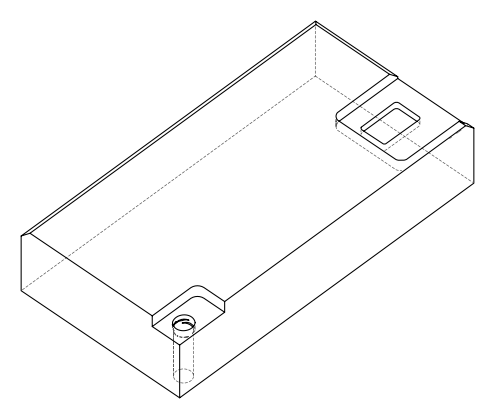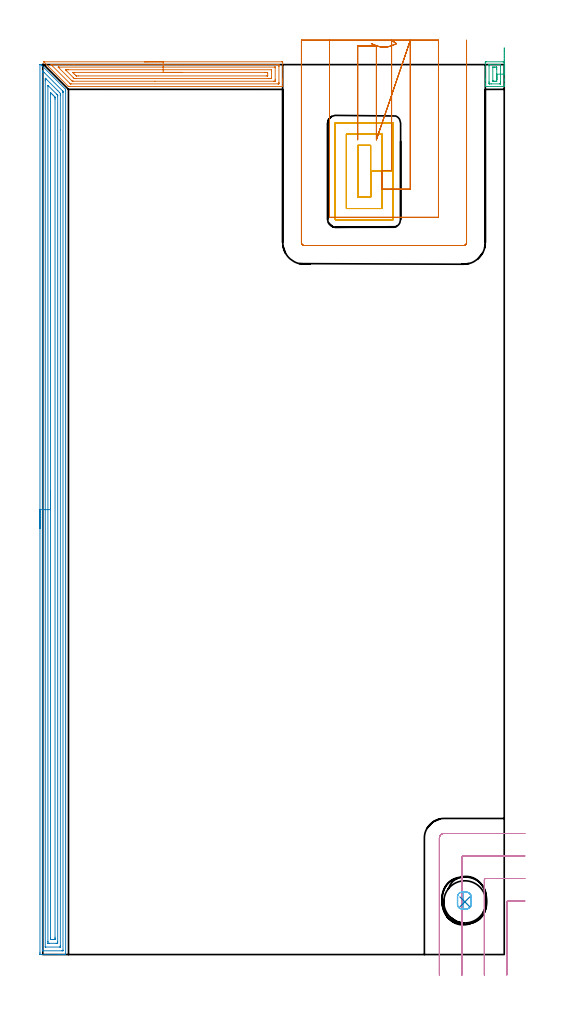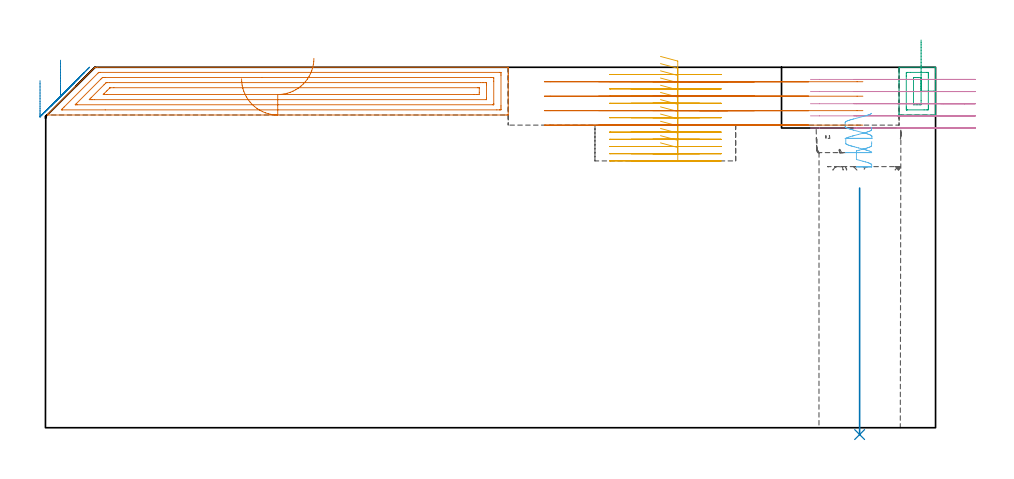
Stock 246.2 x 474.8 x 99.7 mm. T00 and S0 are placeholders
(PLAN: 8 operations, 5 tool changes, 48.7 min)
(1 AREA_MILL | FG_CHAMFER_SURFACE | UGT0205_001 | 5.11 min | 11745 mm3)
(2 AREA_MILL_1 | FG_CHAMFER_SURFACE_1 | UGT0205_001 | 19.04 min | 43742 mm3)
(3 AREA_MILL_2 | FG_CHAMFER_SURFACE_2 | UGT0205_001 | 0.64 min | 1482 mm3)
(4 MILL_CORNER_NOTCH_RECTANGULAR | CORNER_NOTCH_RECTANGULAR | UGT0201_010 | Follow Part, ap 4, ae 75% | 3.83 min | 51559 mm3)
(5 MILL_RECTANGULAR_POCKET | POCKET_RECTANGULAR_STRAIGHT | UGT0201_007 | Follow Part, ap 2, ae 75% | 10.51 min | 59780 mm3)
(6 MILL_RECTANGULAR_POCKET_1 | POCKET_RECTANGULAR_STRAIGHT_1 | UGT0201_010 | Follow Part, ap 4, ae 75% | 0.5 min | 4984 mm3)
(7 MILL_SLOT | SLOT_PARTIAL_RECTANGULAR | UGT0201_104 | Follow Part, ap 5, ae 75% | 8.82 min | 145171 mm3)
(8 INDEXABLE_INSERT_DRILL_THROUGH_HOLE_FROM_SOLID | STEP1HOLE | NXT0302_016 | 0.28 min | 28750 mm3)
(TOOL UGT0205_001 | Chamfer Mill 20 x 3 x 45 deg. | D20 FL50 Z2)
(TOOL UGT0201_010 | End Mill 16 mm | D16 FL22 Z2)
(TOOL UGT0201_007 | End Mill 8 mm | D8 FL19 Z4)
(TOOL UGT0201_104 | End Mill 20 mm | D20 FL22 Z2)
(TOOL NXT0302_016 | Index. Insert Drill 22.5mm [880-D2250L25-03] | D22.5 PA176 FL68 Z2)
(OP 1 AREA_MILL)
G17 G21 G94 G90
T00 M6
G54
G17 G0 G90 X54.25 Y476.3 S1061 M3
G43 Z109.7 H0
Z96.5
G94 G1 X54.288 Z95.628 F250.
X54.402 Z94.764
X54.591 Z93.912
X54.853 Z93.08
X55.187 Z92.274
X55.59 Z91.5
X56.059 Z90.764
X56.59 Z90.072
X57.179 Z89.429
X57.822 Z88.84
X58.514 Z88.309
X59.25 Z87.84
X60.024 Z87.437
X60.83 Z87.103
X61.662 Z86.841
X62.514 Z86.652
X63.379 Z86.538
X64.25 Z86.5
X127.431
X127.885 Y476.294 Z86.503
X127.99 Y476.291 Z86.505
X128. Y476.18 Z86.617
Y467.059 Z95.735
Y466.424 Z96.373
Y466.178 Z96.619
Y465.544 Z97.253
Y465.298 Z97.498
Y464.806 Z97.993
X127.999 Y463.342 Z99.456
X127.99 Y463.106 Z99.692
X127.876 Y463.1 Z99.7
X14.417
X13.737 Y463.101 Z99.691
X13.694 Y463.103 Z99.689
X13.528 Y463.272 Z99.526
X0.756 Y476.044 Z86.755
X0.625 Y476.178 Z86.62
X0.519 Y476.293 Z86.506
X0.625 Y476.3 Z86.5
X64.25
Y474.886 Z87.914
X124.859
X125.651 Y474.885 Z87.915
X125.751 Y474.884 Z87.916
X125.989 Y474.879 Z87.921
X125.993 Y474.803 Z87.997
X125.998 Y474.639 Z88.161
X126. Y474.102 Z88.698
Y473.757 Z89.043
Y465.298 Z97.502
X125.998 Y464.954 Z97.846
X125.991 Y464.608 Z98.192
X125.988 Y464.521 Z98.279
X125.947 Y464.519 Z98.281
X125.849 Y464.516 Z98.284
X125.651 Y464.515 Z98.285
X125.553 Y464.514 Z98.286
X15.209
X14.814 Y464.517 Z98.283
X14.765 Y464.519 Z98.281
X14.745 Y464.521 Z98.279
X14.709 Y464.552 Z98.248
X14.578 Y464.676 Z98.124
X14.417 Y464.833 Z97.967
X5.148 Y474.102 Z88.698
X4.629 Y474.624 Z88.176
X4.459 Y474.803 Z87.997
X4.39 Y474.879 Z87.921
X4.629 Y474.884 Z87.916
X4.728 Y474.885 Z87.915
X16.531 Y474.886 Z87.914
X64.25
Y473.471 Z89.329
X123.619
X123.871 Y473.47 Z89.33
X123.955 Y473.468 Z89.332
X123.982 Y473.465 Z89.335
X123.99 Y473.461 Z89.339
X123.993 Y473.434 Z89.366
X123.998 Y473.349 Z89.451
X124. Y473.222 Z89.578
Y473.094 Z89.706
Y466.931 Z95.869
X123.998 Y466.178 Z96.622
X123.996 Y466.055 Z96.745
X123.988 Y465.936 Z96.864
X123.871 Y465.934 Z96.866
X123.233 Y465.929 Z96.871
X59.848 Y465.928 Z96.872
X16.449 Y465.929 Z96.871
X16.197 Y465.93 Z96.87
X15.945 Y465.933 Z96.867
X15.781 Y465.935 Z96.865
X15.696 Y466.015 Z96.785
X15.525 Y466.178 Z96.622
X15.307 Y466.392 Z96.408
X8.478 Y473.222 Z89.578
X8.283 Y473.421 Z89.379
X8.252 Y473.455 Z89.345
X8.245 Y473.464 Z89.336
X8.271 Y473.466 Z89.334
X8.405 Y473.469 Z89.331
X8.573 Y473.471 Z89.329
X8.826
X64.25
Y472.057 Z90.743
X121.908
X121.95 Y472.056 Z90.744
X121.979 Y472.053 Z90.747
X121.99 Y472.051 Z90.749
X121.992 Y472.037 Z90.763
X121.997 Y471.876 Z90.924
X122. Y471.552 Z91.248
X121.999 Y467.939 Z94.861
X121.994 Y467.544 Z95.256
X121.99 Y467.354 Z95.446
X121.798 Y467.35 Z95.45
X121.202 Y467.344 Z95.456
X120.914 Y467.343 Z95.457
X120.312
X17.69
X17.087 Y467.345 Z95.455
X16.887 Y467.348 Z95.452
X16.818 Y467.35 Z95.45
X16.764 Y467.397 Z95.403
X16.651 Y467.505 Z95.295
X16.21 Y467.939 Z94.861
X12.638 Y471.511 Z91.289
X12.275 Y471.885 Z90.915
X12.115 Y472.051 Z90.749
X12.202 Y472.052 Z90.748
X12.638 Y472.056 Z90.744
X12.925 Y472.057 Z90.743
X13.528
X64.25
Y470.643 Z92.157
X118.532
X119.363 Y470.639 Z92.161
X119.422 Y470.636 Z92.164
X119.99 Y470.58 Z92.22
X119.998 Y470.01 Z92.79
X119.999 Y468.82 Z93.98
X119.998 Y468.784 Z94.016
X119.995 Y468.767 Z94.033
X119.993 Y468.764 Z94.036
X119.928 Y468.762 Z94.038
X119.675 Y468.758 Z94.042
X119.549 Y468.757 Z94.043
X18.93
X18.039 Y468.758 Z94.042
X17.977 Y468.76 Z94.04
X17.915 Y468.764 Z94.036
X17.833 Y468.777 Z94.023
X17.787 Y468.82 Z93.98
X17.087 Y469.512 Z93.288
X16.898 Y469.7 Z93.1
X16.197 Y470.403 Z92.397
X16.025 Y470.58 Z92.22
X15.977 Y470.633 Z92.167
X16.071 Y470.639 Z92.161
X16.135 Y470.642 Z92.158
X16.197 Y470.643 Z92.157
X17.024
X64.25
X65.122 Z92.195
X65.987 Z92.309
X66.838 Z92.498
X67.67 Z92.76
X68.476 Z93.094
X69.25 Z93.497
X69.986 Z93.965
X70.678 Z94.496
X71.321 Z95.086
X71.911 Z95.729
X72.442 Z96.421
X72.91 Z97.157
X73.313 Z97.931
X73.647 Z98.737
X73.909 Z99.569
X74.098 Z100.42
X74.212 Z101.285
X74.25 Z102.157
G0 Z109.7
M5
M2
(OP 2 AREA_MILL_1)
G17 G21 G94 G90
T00 M6
G54
G17 G0 G90 X-1.5 Y227.379 S1061 M3
G43 Z109.7 H0
Z96.
G94 G1 Y227.417 Z95.128 F250.
Y227.531 Z94.264
Y227.72 Z93.412
Y227.982 Z92.58
Y228.316 Z91.774
Y228.719 Z91.
Y229.188 Z90.264
Y229.719 Z89.572
Y230.308 Z88.929
Y230.951 Z88.34
Y231.643 Z87.808
Y232.379 Z87.34
Y233.153 Z86.937
Y233.959 Z86.603
Y234.791 Z86.341
Y235.643 Z86.152
Y236.508 Z86.038
Y237.379 Z86.
Y474.759
X-1.469 Y474.801 Z86.03
X-1.436 Y474.833 Z86.063
X-1.414 Y474.84 Z86.084
X-0.99 Y474.79 Z86.506
X-0.896 Y474.697 Z86.602
X-0.868 Y474.669 Z86.63
X12.089 Y461.712 Z99.587
X12.195 Y461.605 Z99.691
X12.2 Y460.818 Z99.7
Y0.175
X12.197 Y0.01 Z99.688
X12.141 Y0.007 Z99.633
X11.728 Y0. Z99.228
X11.401 Z98.901
X10.704 Z98.199
X9.463 Z96.96
X8.919 Z96.414
X8.299 Z95.794
X-0.896 Y0.001 Z86.601
X-1.136 Y0.002 Z86.362
X-1.492 Y0.007 Z86.006
X-1.494 Y0.023 Z86.004
X-1.499 Y0.621 Z86.001
X-1.5 Y1.226 Z86.
Y237.379
X-0.086 Z87.414
X-0.085 Y470.811 Z87.415
X-0.084 Y470.975 Z87.416
X-0.079 Y471.302 Z87.421
X-0.071 Y471.411 Z87.429
X-0.053 Y471.397 Z87.447
X-0.004 Y471.351 Z87.496
X0.703 Y470.648 Z88.203
X10.704 Y460.646 Z98.204
X10.748 Y460.6 Z98.248
X10.769 Y460.575 Z98.269
X10.776 Y460.563 Z98.276
X10.779 Y460.497 Z98.279
X10.784 Y460.17 Z98.284
X10.786 Y460.006 Z98.286
Y459.925
Y2.327
X10.784 Y2.245 Z98.284
X10.779 Y2.082 Z98.279
X10.774 Y2.009 Z98.274
X10.754 Y2.006 Z98.254
X10.704 Y2.003 Z98.204
X10.219 Y2. Z97.719
X0.404 Z87.904
X-0.004 Y2.003 Z87.496
X-0.061 Y2.006 Z87.439
X-0.073 Y2.009 Z87.427
X-0.079 Y2.055 Z87.421
X-0.083 Y2.163 Z87.417
X-0.085 Y2.327 Z87.415
X-0.086 Y2.408 Z87.414
Y237.379
X1.328 Z88.828
X1.329 Y466.18 Z88.829
Y466.632
X1.332 Y467.073 Z88.832
X1.336 Y467.519 Z88.836
X1.781 Y467.116 Z89.281
X1.826 Y467.073 Z89.326
X8.027 Y460.874 Z95.527
X8.919 Y459.979 Z96.419
X8.972 Y459.925 Z96.472
X9.364 Y459.479 Z96.864
X9.368 Y459.031 Z96.868
X9.371 Y458.579 Z96.871
X9.372 Y440.005 Z96.872
X9.371 Y4.637 Z96.871
X9.37 Y4.196 Z96.87
X9.368 Y4.083 Z96.868
X9.365 Y4.028 Z96.865
X9.361 Y4.01 Z96.861
X9.31 Y4.007 Z96.81
X9.113 Y4.001 Z96.613
X1.585 Z89.085
X1.455 Y4.004 Z88.955
X1.352 Y4.01 Z88.852
X1.334 Y4.013 Z88.834
X1.332 Y4.02 Z88.832
X1.33 Y4.045 Z88.83
X1.329 Y4.196 Z88.829
X1.328 Y237.379 Z88.828
X2.743 Z90.243
Y463.429
X2.744 Y463.499 Z90.244
X2.747 Y463.633 Z90.247
X2.749 Y463.684 Z90.249
X2.777 Y463.662 Z90.277
X2.82 Y463.625 Z90.32
X2.951 Y463.499 Z90.451
X7.42 Y459.031 Z94.92
X7.705 Y458.741 Z95.205
X7.894 Y458.545 Z95.394
X7.951 Y458.485 Z95.451
X7.953 Y458.464 Z95.453
X7.955 Y458.413 Z95.455
X7.957 Y458.207 Z95.457
Y458.137
Y6.876
X7.951 Y6.059 Z95.451
X7.948 Y6.01 Z95.448
X7.9 Y6.007 Z95.4
X7.791 Y6.003 Z95.291
X7.572 Y6.001 Z95.072
X7.135 Y6. Z94.635
X3.565 Z91.065
X3.12 Y6.001 Z90.62
X2.906 Y6.003 Z90.406
X2.8 Y6.007 Z90.3
X2.752 Y6.01 Z90.252
X2.75 Y6.046 Z90.25
X2.743 Y6.806 Z90.243
Y6.876
Y237.379
X4.157 Z91.657
Y459.031
X4.158 Y459.331 Z91.658
X4.161 Y459.633 Z91.661
X4.164 Y459.816 Z91.664
X4.283 Y459.707 Z91.783
X4.458 Y459.538 Z91.958
X4.97 Y459.031 Z92.47
X5.35 Y458.652 Z92.85
X5.864 Y458.137 Z93.364
X6.242 Y457.757 Z93.742
X6.497 Y457.496 Z93.997
X6.526 Y457.464 Z94.026
X6.536 Y457.422 Z94.036
X6.539 Y457.344 Z94.039
X6.541 Y457.244 Z94.041
X6.543 Y456.943 Z94.043
Y456.35
Y9.256
X6.542 Y8.664 Z94.042
X6.54 Y8.365 Z94.04
X6.536 Y8.063 Z94.036
X6.527 Y8.009 Z94.027
X6.49 Y8.006 Z93.99
X6.408 Y8.003 Z93.908
X6.242 Y8.001 Z93.742
X6.013 Y8. Z93.513
X5.12 Z92.62
X4.458 Y8.002 Z91.958
X4.224 Y8.004 Z91.724
X4.172 Y8.01 Z91.672
X4.164 Y8.025 Z91.664
X4.161 Y8.067 Z91.661
X4.158 Y8.664 Z91.658
X4.157 Y8.965 Z91.657
Y237.379
Y238.251 Z91.695
Y239.116 Z91.809
Y239.967 Z91.998
Y240.799 Z92.26
Y241.605 Z92.594
Y242.379 Z92.997
Y243.115 Z93.465
Y243.807 Z93.996
Y244.45 Z94.586
Y245.04 Z95.229
Y245.571 Z95.921
Y246.04 Z96.657
Y246.442 Z97.431
Y246.776 Z98.237
Y247.039 Z99.069
Y247.227 Z99.92
Y247.341 Z100.785
Y247.379 Z101.657
G0 Z109.7
M5
M2
(OP 3 AREA_MILL_2)
G17 G21 G94 G90
T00 M6
G54
G17 G0 G90 X246.2 Y483.842 S1061 M3
G43 Z109.7 H0
Z93.099
G94 G1 Y483.199 Z92.509 F250.
Y482.507 Z91.978
Y481.771 Z91.509
Y480.998 Z91.106
Y480.192 Z90.772
Y479.36 Z90.51
Y478.508 Z90.321
Y477.643 Z90.207
Y476.771 Z90.169
Y475.9 Z90.207
Y475.035 Z90.32
Y474.183 Z90.509
Y473.351 Z90.771
Y472.545 Z91.105
Y471.771 Z91.508
Y471.035 Z91.976
Y470.343 Z92.507
Y469.7 Z93.096
Y467.059 Z95.736
Y466.468 Z96.33
Y466.178 Z96.619
Y464.417 Z98.377
Y463.839 Z98.961
Y463.537 Z99.262
X246.199 Y463.386 Z99.413
X246.19 Y463.106 Z99.693
X246.053 Y463.1 Z99.7
X236.247
X236.11 Y463.106 Z99.693
X236.1 Y463.388 Z99.411
Y463.838 Z98.961
Y464.417 Z98.377
Y466.468 Z96.329
Y467.059 Z95.736
Y467.498 Z95.298
Y475.863 Z86.934
X236.103 Y476.161 Z86.636
X236.11 Y476.292 Z86.505
X236.242 Y476.299 Z86.499
X236.692 Y476.3 Z86.5
X245.608
X246.062 Y476.295 Z86.503
X246.19 Y476.291 Z86.506
X246.2 Y476.158 Z86.639
Y469.7 Z93.096
X245.606 Y469.701 Z93.099
X244.2 Y469.7 Z93.1
Y465.808 Z96.992
X244.199 Y465.298 Z97.502
X244.198 Y464.929 Z97.871
X244.19 Y464.557 Z98.243
X244.187 Y464.52 Z98.28
X244.171 Y464.519 Z98.281
X244.122 Y464.516 Z98.284
X244.023 Y464.515 Z98.285
X243.825 Y464.514 Z98.286
X239.269
X238.475 Y464.515 Z98.285
X238.376 Y464.516 Z98.284
X238.125 Y464.521 Z98.279
X238.11 Y464.602 Z98.198
X238.103 Y464.785 Z98.015
X238.101 Y465.298 Z97.502
X238.1 Y465.669 Z97.131
Y474.102 Z88.698
X238.102 Y474.471 Z88.329
X238.11 Y474.843 Z87.957
X238.113 Y474.88 Z87.92
X238.129 Y474.881 Z87.919
X238.178 Y474.884 Z87.916
X238.277 Y474.885 Z87.915
X238.475 Y474.886 Z87.914
X243.031
X243.825 Y474.885 Z87.915
X243.924 Y474.884 Z87.916
X244.175 Y474.879 Z87.921
X244.19 Y474.798 Z88.002
X244.197 Y474.615 Z88.185
X244.199 Y474.102 Z88.698
X244.2 Y473.731 Z89.069
Y469.7 Z93.1
X242.2
X242.199 Y466.023 Z96.777
X242.195 Y465.97 Z96.83
X242.19 Y465.935 Z96.865
X242.167 Y465.933 Z96.867
X242.042 Y465.931 Z96.869
X241.403 Y465.929 Z96.871
X241.15 Y465.928 Z96.872
X240.511 Y465.929 Z96.871
X240.258 Y465.93 Z96.87
X240.175 Y465.932 Z96.868
X240.116 Y465.935 Z96.865
X240.11 Y466.022 Z96.778
X240.103 Y466.178 Z96.622
X240.1 Y466.334 Z96.466
X240.101 Y473.377 Z89.423
X240.105 Y473.43 Z89.37
X240.11 Y473.465 Z89.335
X240.133 Y473.467 Z89.333
X240.258 Y473.469 Z89.331
X240.897 Y473.471 Z89.329
X241.15
X241.789
X242.042 Y473.47 Z89.33
X242.125 Y473.468 Z89.332
X242.184 Y473.465 Z89.335
X242.19 Y473.378 Z89.422
X242.197 Y473.222 Z89.578
X242.2 Y473.066 Z89.734
Y472.341 Z90.459
Y469.7 Z93.1
Y469.111 Z93.743
Y468.58 Z94.435
Y468.111 Z95.171
Y467.708 Z95.945
Y467.374 Z96.751
Y467.112 Z97.583
Y466.923 Z98.435
Y466.809 Z99.3
Y466.771 Z100.171
Y466.809 Z101.043
Y466.923 Z101.908
Y467.112 Z102.759
Y467.374 Z103.591
Y467.708 Z104.397
Y468.111 Z105.171
Y468.58 Z105.907
Y469.111 Z106.599
Y469.7 Z107.242
G0 Z109.7
M5
M2
(OP 4 MILL_CORNER_NOTCH_RECTANGULAR)
G17 G21 G94 G90
T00 M6
G54
G17 G0 G90 X257.2 Y28.6 S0 M3
G43 Z109.7 H0
Z96.34
G94 G1 X254.2 F250.
X248.395 F500.
G3 X247.6 Y27.805 R0.8
G1 Y-7.877
Y-10.877 F250.
G0 Z109.7
X257.2 Y40.6
Z96.34
G1 X254.2
X236.395 F500.
G3 X235.6 Y39.805 R0.8
G1 Y-8.
Y-11. F250.
G0 Z109.7
X257.2 Y52.6
Z96.34
G1 X254.2
X224.396 F500.
G3 X223.6 Y51.805 R0.8
G1 Y-8.
Y-11. F250.
G0 Z109.7
X257.2 Y64.6
Z96.34
G1 X254.2
X214.1 F500.
G3 X211.6 Y62.1 R2.5
G1 Y-8.
Y-11. F250.
G0 Z109.7
X257.2 Y28.6
Z92.98
G1 X254.2
X248.395 F500.
G3 X247.6 Y27.805 R0.8
G1 Y-7.877
Y-10.877 F250.
G0 Z109.7
X257.2 Y40.6
Z92.98
G1 X254.2
X236.395 F500.
G3 X235.6 Y39.805 R0.8
G1 Y-8.
Y-11. F250.
G0 Z109.7
X257.2 Y52.6
Z92.98
G1 X254.2
X224.396 F500.
G3 X223.6 Y51.805 R0.8
G1 Y-8.
Y-11. F250.
G0 Z109.7
X257.2 Y64.6
Z92.98
G1 X254.2
X214.1 F500.
G3 X211.6 Y62.1 R2.5
G1 Y-8.
Y-11. F250.
G0 Z109.7
X257.2 Y28.6
Z89.62
G1 X254.2
X248.395 F500.
G3 X247.6 Y27.805 R0.8
G1 Y-7.877
Y-10.877 F250.
G0 Z109.7
X257.2 Y40.6
Z89.62
G1 X254.2
X236.395 F500.
G3 X235.6 Y39.805 R0.8
G1 Y-8.
Y-11. F250.
G0 Z109.7
X257.2 Y52.6
Z89.62
G1 X254.2
X224.396 F500.
G3 X223.6 Y51.805 R0.8
G1 Y-8.
Y-11. F250.
G0 Z109.7
X257.2 Y64.6
Z89.62
G1 X254.2
X214.1 F500.
G3 X211.6 Y62.1 R2.5
G1 Y-8.
Y-11. F250.
G0 Z109.7
X257.2 Y28.6
Z86.26
G1 X254.2
X248.395 F500.
G3 X247.6 Y27.805 R0.8
G1 Y-7.877
Y-10.877 F250.
G0 Z109.7
X257.2 Y40.6
Z86.26
G1 X254.2
X236.395 F500.
G3 X235.6 Y39.805 R0.8
G1 Y-8.
Y-11. F250.
G0 Z109.7
X257.2 Y52.6
Z86.26
G1 X254.2
X224.396 F500.
G3 X223.6 Y51.804 R0.8
G1 Y-8.
Y-11. F250.
G0 Z109.7
X257.2 Y64.6
Z86.26
G1 X254.2
X214.1 F500.
G3 X211.6 Y62.1 R2.5
G1 Y-8.
Y-11. F250.
G0 Z109.7
X257.2 Y28.6
Z82.9
G1 X254.2
X248.395 F500.
G3 X247.6 Y27.805 R0.8
G1 Y-7.877
Y-10.877 F250.
G0 Z109.7
X257.2 Y40.6
Z82.9
G1 X254.2
X236.395 F500.
G3 X235.6 Y39.805 R0.8
G1 Y-8.
Y-11. F250.
G0 Z109.7
X257.2 Y52.6
Z82.9
G1 X254.2
X224.396 F500.
G3 X223.6 Y51.804 R0.8
G1 Y-8.
Y-11. F250.
G0 Z109.7
X257.2 Y64.6
Z82.9
G1 X254.2
X214.1 F500.
G3 X211.6 Y62.1 R2.5
G1 Y-8.
Y-11. F250.
G0 Z109.7
M5
M2
(OP 5 MILL_RECTANGULAR_POCKET)
G17 G21 G94 G90
T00 M6
G54
G17 G0 G90 X170.118 Y404. S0 M3
G43 Z109.7 H0
Z102.7
G94 G1 X174.9 Z101.419 F250.
Y417.85 Z97.708
Y431.7 F500.
X168.
Y404.
X174.9
Y417.85
X180.9
Y437.7
X162.
Y398.
X180.9
Y417.85
X186.9
Y443.5
G3 X186.7 Y443.7 R0.2
G1 X156.2
G3 X156. Y443.5 R0.2
G1 Y392.2
G3 X156.2 Y392. R0.2
G1 X186.7
G3 X186.9 Y392.2 R0.2
G1 Y417.85
Y418.85
G0 X170.118 Y404. Z100.708
G1 X174.9 Z99.426 F250.
Y417.85 Z95.715
Y431.7 F500.
X168.
Y404.
X174.9
Y417.85
X180.9
Y437.7
X162.
Y398.
X180.9
Y417.85
X186.9
Y443.5
G3 X186.7 Y443.7 R0.2
G1 X156.2
G3 X156. Y443.5 R0.2
G1 Y392.2
G3 X156.2 Y392. R0.2
G1 X186.7
G3 X186.9 Y392.2 R0.2
G1 Y417.85
Y418.85
G0 X170.118 Y404. Z98.715
G1 X174.9 Z97.434 F250.
Y417.85 Z93.723
Y431.7 F500.
X168.
Y404.
X174.9
Y417.85
X180.9
Y437.7
X162.
Y398.
X180.9
Y417.85
X186.9
Y443.5
G3 X186.7 Y443.7 R0.2
G1 X156.2
G3 X156. Y443.5 R0.2
G1 Y392.2
G3 X156.2 Y392. R0.2
G1 X186.7
G3 X186.9 Y392.2 R0.2
G1 Y417.85
Y418.85
G0 X170.118 Y404. Z96.723
G1 X174.9 Z95.442 F250.
Y417.85 Z91.731
Y431.7 F500.
X168.
Y404.
X174.9
Y417.85
X180.9
Y437.7
X162.
Y398.
X180.9
Y417.85
X186.9
Y443.5
G3 X186.7 Y443.7 R0.2
G1 X156.2
G3 X156. Y443.5 R0.2
G1 Y392.2
G3 X156.2 Y392. R0.2
G1 X186.7
G3 X186.9 Y392.2 R0.2
G1 Y417.85
Y418.85
G0 X170.118 Y404. Z94.731
G1 X174.9 Z93.449 F250.
Y417.85 Z89.738
Y431.7 F500.
X168.
Y404.
X174.9
Y417.85
X180.9
Y437.7
X162.
Y398.
X180.9
Y417.85
X186.9
Y443.5
G3 X186.7 Y443.7 R0.2
G1 X156.2
G3 X156. Y443.5 R0.2
G1 Y392.2
G3 X156.2 Y392. R0.2
G1 X186.7
G3 X186.9 Y392.2 R0.2
G1 Y417.85
Y418.85
G0 X170.118 Y404. Z92.738
G1 X174.9 Z91.457 F250.
Y417.85 Z87.746
Y431.7 F500.
X168.
Y404.
X174.9
Y417.85
X180.9
Y437.7
X162.
Y398.
X180.9
Y417.85
X186.9
Y443.5
G3 X186.7 Y443.7 R0.2
G1 X156.2
G3 X156. Y443.5 R0.2
G1 Y392.2
G3 X156.2 Y392. R0.2
G1 X186.7
G3 X186.9 Y392.2 R0.2
G1 Y417.85
Y418.85
G0 X170.118 Y404. Z90.746
G1 X174.9 Z89.465 F250.
Y417.85 Z85.754
Y431.7 F500.
X168.
Y404.
X174.9
Y417.85
X180.9
Y437.7
X162.
Y398.
X180.9
Y417.85
X186.9
Y443.5
G3 X186.7 Y443.7 R0.2
G1 X156.2
G3 X156. Y443.5 R0.2
G1 Y392.2
G3 X156.2 Y392. R0.2
G1 X186.7
G3 X186.9 Y392.2 R0.2
G1 Y417.85
Y418.85
G0 X170.118 Y404. Z88.754
G1 X174.9 Z87.473 F250.
Y417.85 Z83.761
Y431.7 F500.
X168.
Y404.
X174.9
Y417.85
X180.9
Y437.7
X162.
Y398.
X180.9
Y417.85
X186.9
Y443.5
G3 X186.7 Y443.7 R0.2
G1 X156.2
G3 X156. Y443.5 R0.2
G1 Y392.2
G3 X156.2 Y392. R0.2
G1 X186.7
G3 X186.9 Y392.2 R0.2
G1 Y417.85
Y418.85
G0 X170.118 Y404. Z86.761
G1 X174.9 Z85.48 F250.
Y417.85 Z81.769
Y431.7 F500.
X168.
Y404.
X174.9
Y417.85
X180.9
Y437.7
X162.
Y398.
X180.9
Y417.85
X186.9
Y443.5
G3 X186.7 Y443.7 R0.2
G1 X156.2
G3 X156. Y443.5 R0.2
G1 Y392.2
G3 X156.2 Y392. R0.2
G1 X186.7
G3 X186.9 Y392.2 R0.2
G1 Y417.85
Y418.85
G0 X170.118 Y404. Z84.769
G1 X174.9 Z83.488 F250.
Y417.85 Z79.777
Y431.7 F500.
X168.
Y404.
X174.9
Y417.85
X180.9
Y437.7
X162.
Y398.
X180.9
Y417.85
X186.9
Y443.5
G3 X186.7 Y443.7 R0.2
G1 X156.2
G3 X156. Y443.5 R0.2
G1 Y392.2
G3 X156.2 Y392. R0.2
G1 X186.7
G3 X186.9 Y392.2 R0.2
G1 Y417.85
Y418.85
G0 X170.118 Y404. Z82.777
G1 X174.9 Z81.496 F250.
Y417.85 Z77.785
Y431.7 F500.
X168.
Y404.
X174.9
Y417.85
X180.9
Y437.7
X162.
Y398.
X180.9
Y417.85
X186.9
Y443.5
G3 X186.7 Y443.7 R0.2
G1 X156.2
G3 X156. Y443.5 R0.2
G1 Y392.2
G3 X156.2 Y392. R0.2
G1 X186.7
G3 X186.9 Y392.2 R0.2
G1 Y417.85
Y418.85
G0 X170.118 Y404. Z80.785
G1 X174.9 Z79.503 F250.
Y417.85 Z75.792
Y431.7 F500.
X168.
Y404.
X174.9
Y417.85
X180.9
Y437.7
X162.
Y398.
X180.9
Y417.85
X186.9
Y443.5
G3 X186.7 Y443.7 R0.2
G1 X156.2
G3 X156. Y443.5 R0.2
G1 Y392.2
G3 X156.2 Y392. R0.2
G1 X186.7
G3 X186.9 Y392.2 R0.2
G1 Y417.85
Y418.85
G0 X170.118 Y404. Z78.792
G1 X174.9 Z77.511 F250.
Y417.85 Z73.8
Y431.7 F500.
X168.
Y404.
X174.9
Y417.85
X180.9
Y437.7
X162.
Y398.
X180.9
Y417.85
X186.9
Y443.5
G3 X186.7 Y443.7 R0.2
G1 X156.2
G3 X156. Y443.5 R0.2
G1 Y392.2
G3 X156.2 Y392. R0.2
G1 X186.7
G3 X186.9 Y392.2 R0.2
G1 Y417.85
Y418.85
G0 Z109.7
M5
M2
(OP 6 MILL_RECTANGULAR_POCKET_1)
G17 G21 G94 G90
T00 M6
G54
G17 G0 G90 X228.516 Y31.439 S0 M3
G43 Z109.7 H0
Z86.967
G94 G1 X228.422 Y31.739 Z86.883 F250.
X228.243 Y32.098 Z86.775
X228.008 Y32.424 Z86.667
X227.724 Y32.708 Z86.56
X227.398 Y32.943 Z86.452
X227.039 Y33.122 Z86.344
X226.656 Y33.243 Z86.237
X226.258 Y33.3 Z86.129
X223.542 Z85.401
X223.144 Y33.243 Z85.294
X222.761 Y33.122 Z85.186
X222.402 Y32.943 Z85.079
X222.076 Y32.708 Z84.971
X221.792 Y32.424 Z84.863
X221.557 Y32.098 Z84.756
X221.378 Y31.739 Z84.648
X221.257 Y31.356 Z84.541
X221.2 Y30.958 Z84.433
Y26.642 Z83.276
X221.257 Y26.244 Z83.169
X221.378 Y25.861 Z83.061
X221.557 Y25.502 Z82.954
X221.792 Y25.176 Z82.846
X222.076 Y24.892 Z82.738
X222.402 Y24.657 Z82.631
X222.761 Y24.478 Z82.523
X223.144 Y24.357 Z82.416
X223.542 Y24.3 Z82.308
X226.258 Z81.58
X226.656 Y24.357 Z81.472
X227.039 Y24.478 Z81.365
X227.398 Y24.657 Z81.257
X227.724 Y24.892 Z81.15
X228.008 Y25.176 Z81.042
X228.243 Y25.502 Z80.934
X228.422 Y25.861 Z80.827
X228.543 Y26.244 Z80.719
X228.6 Y26.642 Z80.612
Y28.8 Z80.033
Y30.8 F500.
G3 X226.1 Y33.3 R2.5
G1 X223.7
G3 X221.2 Y30.8 R2.5
G1 Y26.8
G3 X223.7 Y24.3 R2.5
G1 X226.1
G3 X228.6 Y26.8 R2.5
G1 Y28.8
Y29.8
G0 X228.529 Y28.711 Z83.033
G1 Y28.799 Z83.01 F250.
X228.48 Y31.353 Z82.325
X228.288 Y31.821 Z82.19
X228.192 Y32.003 Z82.135
X227.961 Y32.334 Z82.026
X227.69 Y32.616 Z81.922
X227.373 Y32.846 Z81.817
X227.017 Y33.033 Z81.709
X226.609 Y33.16 Z81.594
X226.385 Y33.195 Z81.534
X226.139 Y33.212 Z81.468
X224.9 Y33.227 Z81.136
X223.662 Y33.215 Z80.804
X223.419 Y33.195 Z80.738
X223.195 Y33.158 Z80.678
X222.602 Y32.98 Z80.512
X222.118 Y32.625 Z80.351
X221.848 Y32.348 Z80.247
X221.618 Y32.026 Z80.141
X221.436 Y31.649 Z80.029
X221.372 Y31.446 Z79.972
X221.362 Y26.427 Z78.627
X221.372 Y26.154 Z78.554
X221.508 Y25.728 Z78.434
X221.848 Y25.252 Z78.277
X222.118 Y24.975 Z78.174
X222.43 Y24.746 Z78.07
X222.787 Y24.564 Z77.962
X222.983 Y24.497 Z77.907
X223.193 Y24.442 Z77.849
X223.419 Y24.405 Z77.788
X223.662 Y24.385 Z77.722
X224.28 Y24.373 Z77.557
X224.899 Z77.391
X226.137 Y24.389 Z77.059
X226.613 Y24.441 Z76.931
X226.819 Y24.498 Z76.873
X227.018 Y24.567 Z76.817
X227.201 Y24.652 Z76.763
X227.371 Y24.752 Z76.71
X227.837 Y25.09 Z76.556
X228.192 Y25.597 Z76.39
X228.288 Y25.779 Z76.335
X228.37 Y25.981 Z76.276
X228.438 Y26.198 Z76.215
X228.529 Y26.619 Z76.1
Y28.799 F500.
X228.48 Y31.353
G3 X227.373 Y32.846 R2.668
G1 X227.017 Y33.033
X226.609 Y33.16
X226.385 Y33.195
X226.139 Y33.212
X224.9 Y33.227
X223.662 Y33.215
X223.419 Y33.195
X223.195 Y33.158
X222.602 Y32.98
X222.118 Y32.625
X221.848 Y32.348
X221.618 Y32.026
X221.436 Y31.649
X221.372 Y31.446
X221.362 Y26.427
X221.372 Y26.154
X221.508 Y25.728
X221.848 Y25.252
G3 X223.662 Y24.385 R2.411
G1 X224.28 Y24.373
X224.899
X226.137 Y24.389
G3 X227.371 Y24.752 R2.397
G1 X227.837 Y25.09
G3 X228.529 Y26.619 R2.832
G1 Y27.619
G0 Y26.943 Z79.1
G1 Y28.799 Z78.602 F250.
X228.48 Y31.353 Z77.918
X228.288 Y31.821 Z77.783
X228.193 Y32.004 Z77.727
X227.961 Y32.334 Z77.619
X227.691 Y32.617 Z77.514
X227.377 Y32.849 Z77.41
X227.019 Y33.032 Z77.302
X226.609 Y33.159 Z77.187
X226.384 Y33.196 Z77.126
X226.139 Y33.212 Z77.06
X225.055 Y33.224 Z76.77
X224.308 Z76.57
X224.312 Y33.118 Z76.541
Y24.378 Z74.199
X226.136 Y24.383 Z73.71
X226.822 Y24.467 Z73.525
X227.377 Y24.751 Z73.358
X227.691 Y24.983 Z73.254
X227.961 Y25.266 Z73.149
X228.193 Y25.596 Z73.041
X228.288 Y25.779 Z72.986
X228.371 Y25.98 Z72.927
X228.439 Y26.198 Z72.866
X228.529 Y26.619 Z72.751
Y28.799 Z72.167
X228.48 Y31.353 F500.
G3 X227.377 Y32.849 R2.689
G1 X227.019 Y33.032
X226.609 Y33.159
X226.384 Y33.196
X226.139 Y33.212
X225.055 Y33.224
X224.308
X224.312 Y33.118
Y24.378
X226.136 Y24.383
X226.822 Y24.467
X227.377 Y24.751
G3 X228.529 Y26.619 R2.519
G1 Y28.799
X228.509 Y29.799
G0 Z109.7
M5
M2
(OP 7 MILL_SLOT)
G17 G21 G94 G90
T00 M6
G54
G17 G0 G90 X175.366 Y485.977 S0 M3
G43 Z109.7 H0
Z95.7
G94 G1 X178.125 Y484.8 F250.
G3 X185.975 Y484.8 R10. F500.
G1 X188.734 Y485.977 F250.
X186.1 Y487.8
Y484.8
Y418.3 F500.
X180.9
Y408.3
X186.1
X196.1
Y484.8
Y487.8 F250.
X178. Y434.7 F500.
Y437.7 F250.
Y484.8 F500.
X168.
Y437.7
Y434.7 F250.
G0 Z109.7
X153. Y487.8
Z95.7
G1 Y484.8
Y393.3 F500.
X211.1
Y484.8
Y487.8 F250.
X138.
Y484.8
Y379.9 F500.
G3 X139.6 Y378.3 R1.6
G1 X224.5
G3 X226.1 Y379.9 R1.6
G1 Y484.8
Y487.8 F250.
G0 X175.366 Y485.977 Z91.7
G1 X178.125 Y484.8
G3 X185.975 Y484.8 R10. F500.
G1 X188.734 Y485.977 F250.
X186.1 Y487.8
Y484.8
Y418.3 F500.
X180.9
Y408.3
X186.1
X196.1
Y484.8
Y487.8 F250.
X178. Y434.7 F500.
Y437.7 F250.
Y484.8 F500.
X168.
Y437.7
Y434.7 F250.
G0 Z109.7
X153. Y487.8
Z91.7
G1 Y484.8
Y393.3 F500.
X211.1
Y484.8
Y487.8 F250.
X138.
Y484.8
Y379.9 F500.
G3 X139.6 Y378.3 R1.6
G1 X224.5
G3 X226.1 Y379.9 R1.6
G1 Y484.8
Y487.8 F250.
G0 X175.366 Y485.977 Z87.7
G1 X178.125 Y484.8
G3 X185.975 Y484.8 R10. F500.
G1 X188.734 Y485.977 F250.
X186.1 Y487.8
Y484.8
Y418.3 F500.
X180.9
Y408.3
X186.1
X196.1
Y484.8
Y487.8 F250.
X178. Y434.7 F500.
Y437.7 F250.
Y484.8 F500.
X168.
Y437.7
Y434.7 F250.
G0 Z109.7
X153. Y487.8
Z87.7
G1 Y484.8
Y393.3 F500.
X211.1
Y484.8
Y487.8 F250.
X138.
Y484.8
Y379.9 F500.
G3 X139.6 Y378.3 R1.6
G1 X224.5
G3 X226.1 Y379.9 R1.6
G1 Y484.8
Y487.8 F250.
G0 X175.366 Y485.977 Z83.7
G1 X178.125 Y484.8
G3 X185.975 Y484.8 R10. F500.
G1 X188.734 Y485.977 F250.
X186.1 Y487.8
Y484.8
Y418.3 F500.
X180.9
Y408.3
X196.1
Y484.8
Y487.8 F250.
X178. Y434.7 F500.
Y437.7 F250.
Y484.8 F500.
X168.
Y437.7
Y434.7 F250.
G0 Z109.7
X153. Y487.8
Z83.7
G1 Y484.8
Y393.3 F500.
X211.1
Y484.8
Y487.8 F250.
X138.
Y484.8
Y379.9 F500.
G3 X139.6 Y378.3 R1.6
G1 X224.5
G3 X226.1 Y379.9 R1.6
G1 Y484.8
Y487.8 F250.
G0 Z109.7
M5
M2
(OP 8 INDEXABLE_INSERT_DRILL_THROUGH_HOLE_FROM_SOLID)
G17 G21 G94 G90
T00 M6
G54
G17 G0 G90 X225.2 Y28.1 S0 M3
G43 Z109.7 H1
G94 G81 G98 Z-1.893 F250. R66.3
G80
M5
M2
